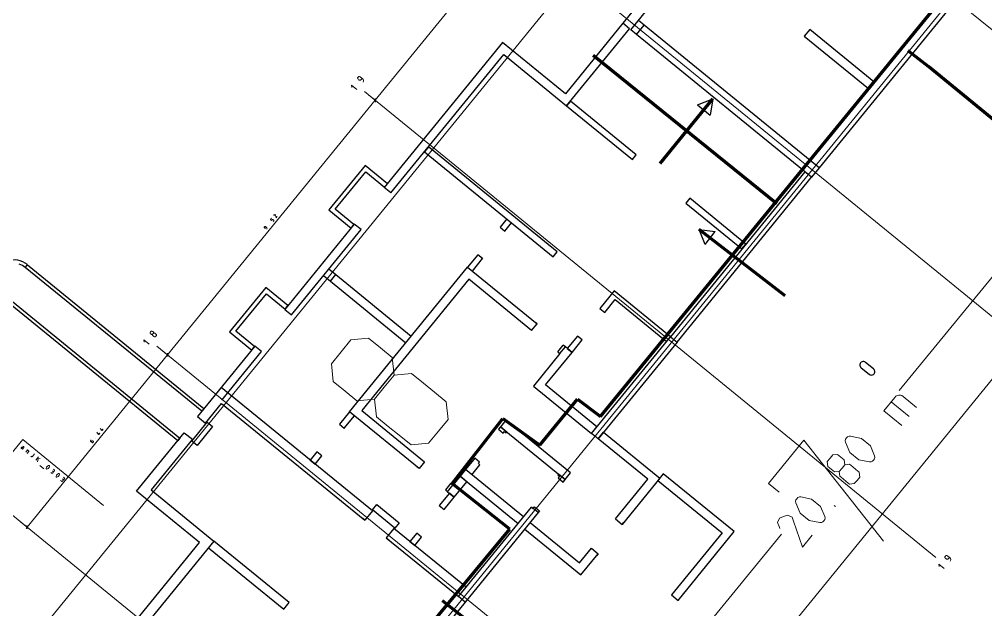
# Model space of a CAD drawing. Header units: metres. Extents: x 2680829 to 2680940, y 1252358 to 1252483.
# Drawn here: x 2680843.9 to 2680871.9, y 1252408.74 to 1252425.84 of the extents above; entities that cross this region are included whole.
import ezdxf

# ---------------------------------------------------------------- set-up
doc = ezdxf.new("R2010")
doc.units = ezdxf.units.M
doc.layers.add('bemassung', color=7, linetype='Continuous', lineweight=13)
doc.layers.add('etappierung', color=7, linetype='Continuous')
doc.layers.add('geometrie', color=7, linetype='Continuous')

msp = doc.modelspace()

# ---------------------------------------------------------------- linework, layer by layer
at = {"layer": 'bemassung'}
for p, q in [((2680853.702, 1252424.145), (2680853.718, 1252424.164)), ((2680853.718, 1252424.164), (2680853.734, 1252424.183)), ((2680853.734, 1252424.183), (2680853.762, 1252424.186)), ((2680853.762, 1252424.186), (2680853.781, 1252424.17)), ((2680853.781, 1252424.17), (2680853.833, 1252424.128)), ((2680853.533, 1252423.867), (2680853.527, 1252423.93)), ((2680853.527, 1252423.93), (2680853.683, 1252423.803)), ((2680853.705, 1252424.117), (2680853.702, 1252424.145)), ((2680853.724, 1252424.101), (2680853.705, 1252424.117)), ((2680853.742, 1252424.087), (2680853.724, 1252424.101)), ((2680853.751, 1252424.079), (2680853.742, 1252424.087)), ((2680853.763, 1252424.076), (2680853.751, 1252424.079)), ((2680853.774, 1252424.077), (2680853.763, 1252424.076)), ((2680853.786, 1252424.078), (2680853.774, 1252424.077)), ((2680853.797, 1252424.084), (2680853.786, 1252424.078)), ((2680853.805, 1252424.093), (2680853.797, 1252424.084)), ((2680853.833, 1252424.128), (2680853.805, 1252424.093)), ((2680853.833, 1252424.128), (2680853.865, 1252424.102)), ((2680853.876, 1252424.058), (2680853.86, 1252424.019)), ((2680853.865, 1252424.102), (2680853.876, 1252424.058)), ((2680851.206, 1252420.076), (2680851.178, 1252420.042)), ((2680851.178, 1252420.042), (2680851.212, 1252420.014)), ((2680851.212, 1252420.014), (2680851.226, 1252420.031)), ((2680851.226, 1252420.031), (2680851.23, 1252420.036)), ((2680851.23, 1252420.036), (2680851.235, 1252420.039)), ((2680851.235, 1252420.039), (2680851.241, 1252420.039)), ((2680851.241, 1252420.039), (2680851.246, 1252420.04)), ((2680851.246, 1252420.04), (2680851.252, 1252420.038)), ((2680851.252, 1252420.038), (2680851.257, 1252420.034)), ((2680851.268, 1252419.997), (2680851.254, 1252419.98)), ((2680851.257, 1252420.034), (2680851.265, 1252420.028)), ((2680851.265, 1252420.028), (2680851.27, 1252420.024)), ((2680851.272, 1252420.001), (2680851.268, 1252419.997)), ((2680851.27, 1252420.024), (2680851.272, 1252420.019)), ((2680851.272, 1252420.019), (2680851.273, 1252420.013)), ((2680851.274, 1252420.007), (2680851.272, 1252420.001)), ((2680851.273, 1252420.013), (2680851.274, 1252420.007)), ((2680851.277, 1252420.163), (2680851.283, 1252420.175)), ((2680851.282, 1252420.151), (2680851.277, 1252420.163)), ((2680851.284, 1252420.146), (2680851.282, 1252420.151)), ((2680851.283, 1252420.175), (2680851.294, 1252420.18)), ((2680851.294, 1252420.18), (2680851.306, 1252420.184)), ((2680851.306, 1252420.184), (2680851.318, 1252420.178)), ((2680851.318, 1252420.178), (2680851.322, 1252420.167)), ((2680851.322, 1252420.167), (2680851.347, 1252420.094)), ((2680851.347, 1252420.094), (2680851.375, 1252420.128)), ((2680850.999, 1252419.821), (2680851.006, 1252419.831)), ((2680851, 1252419.808), (2680850.999, 1252419.821)), ((2680851.009, 1252419.8), (2680851, 1252419.808)), ((2680851.006, 1252419.831), (2680851.014, 1252419.84)), ((2680851.018, 1252419.793), (2680851.009, 1252419.8)), ((2680851.014, 1252419.84), (2680851.028, 1252419.842)), ((2680851.022, 1252419.79), (2680851.018, 1252419.793)), ((2680851.028, 1252419.788), (2680851.022, 1252419.79)), ((2680851.028, 1252419.842), (2680851.037, 1252419.834)), ((2680851.034, 1252419.788), (2680851.028, 1252419.788)), ((2680851.039, 1252419.789), (2680851.034, 1252419.788)), ((2680851.037, 1252419.834), (2680851.062, 1252419.813)), ((2680851.045, 1252419.792), (2680851.039, 1252419.789)), ((2680851.048, 1252419.796), (2680851.045, 1252419.792)), ((2680851.062, 1252419.813), (2680851.048, 1252419.796)), ((2680851.062, 1252419.813), (2680851.078, 1252419.801)), ((2680851.083, 1252419.779), (2680851.075, 1252419.76)), ((2680851.078, 1252419.801), (2680851.083, 1252419.779)), ((2680851.161, 1252419.866), (2680851.157, 1252419.869)), ((2680847.704, 1252416.789), (2680847.689, 1252416.77)), ((2680847.689, 1252416.77), (2680847.691, 1252416.742)), ((2680847.691, 1252416.742), (2680847.711, 1252416.727)), ((2680847.72, 1252416.809), (2680847.704, 1252416.789)), ((2680847.711, 1252416.727), (2680847.73, 1252416.711)), ((2680847.748, 1252416.811), (2680847.72, 1252416.809)), ((2680847.73, 1252416.711), (2680847.758, 1252416.714)), ((2680847.767, 1252416.796), (2680847.748, 1252416.811)), ((2680847.773, 1252416.733), (2680847.758, 1252416.714)), ((2680847.758, 1252416.714), (2680847.761, 1252416.686)), ((2680847.761, 1252416.686), (2680847.78, 1252416.67)), ((2680847.786, 1252416.78), (2680847.767, 1252416.796)), ((2680847.789, 1252416.752), (2680847.773, 1252416.733)), ((2680847.78, 1252416.67), (2680847.797, 1252416.656)), ((2680847.789, 1252416.752), (2680847.786, 1252416.78)), ((2680847.817, 1252416.755), (2680847.789, 1252416.752)), ((2680847.797, 1252416.656), (2680847.816, 1252416.64)), ((2680847.816, 1252416.64), (2680847.845, 1252416.643)), ((2680847.836, 1252416.739), (2680847.817, 1252416.755)), ((2680847.854, 1252416.725), (2680847.836, 1252416.739)), ((2680847.845, 1252416.643), (2680847.86, 1252416.662)), ((2680847.873, 1252416.71), (2680847.854, 1252416.725)), ((2680847.86, 1252416.662), (2680847.876, 1252416.681)), ((2680847.876, 1252416.681), (2680847.873, 1252416.71)), ((2680854.015, 1252416.604), (2680853.506, 1252416.553)), ((2680854.361, 1252416.322), (2680854.015, 1252416.604)), ((2680847.52, 1252416.492), (2680847.513, 1252416.555)), ((2680847.513, 1252416.555), (2680847.669, 1252416.428)), ((2680853.506, 1252416.553), (2680853.224, 1252416.207)), ((2680854.707, 1252416.04), (2680854.361, 1252416.322)), ((2680853.224, 1252416.207), (2680852.942, 1252415.861)), ((2680854.758, 1252415.531), (2680854.707, 1252416.04)), ((2680852.942, 1252415.861), (2680852.994, 1252415.352)), ((2680854.758, 1252415.531), (2680854.476, 1252415.185)), ((2680855.267, 1252415.583), (2680854.758, 1252415.531)), ((2680855.613, 1252415.301), (2680855.267, 1252415.583)), ((2680852.994, 1252415.352), (2680853.339, 1252415.07)), ((2680855.926, 1252415.045), (2680855.613, 1252415.301)), ((2680853.339, 1252415.07), (2680853.685, 1252414.788)), ((2680854.476, 1252415.185), (2680854.194, 1252414.839)), ((2680856.272, 1252414.763), (2680855.926, 1252415.045)), ((2680869.267, 1252414.889), (2680869.295, 1252414.924)), ((2680869.295, 1252414.924), (2680869.336, 1252414.946)), ((2680869.336, 1252414.946), (2680869.38, 1252414.95)), ((2680869.38, 1252414.95), (2680869.425, 1252414.954)), ((2680869.425, 1252414.954), (2680869.469, 1252414.941)), ((2680869.469, 1252414.941), (2680869.503, 1252414.913)), ((2680853.685, 1252414.788), (2680854.194, 1252414.839)), ((2680854.194, 1252414.839), (2680854.246, 1252414.33)), ((2680856.324, 1252414.254), (2680856.272, 1252414.763)), ((2680868.946, 1252414.498), (2680869.267, 1252414.889)), ((2680869.681, 1252414.332), (2680869.16, 1252414.759)), ((2680869.503, 1252414.913), (2680869.894, 1252414.593)), ((2680869.467, 1252414.072), (2680868.946, 1252414.498)), ((2680854.246, 1252414.33), (2680854.592, 1252414.048)), ((2680856.042, 1252413.909), (2680856.324, 1252414.254)), ((2680846.152, 1252413.878), (2680846.197, 1252413.813)), ((2680846.197, 1252413.813), (2680846.231, 1252413.855)), ((2680846.204, 1252413.856), (2680846.238, 1252413.828)), ((2680846.245, 1252413.992), (2680846.29, 1252413.927)), ((2680846.29, 1252413.927), (2680846.324, 1252413.969)), ((2680846.297, 1252413.97), (2680846.331, 1252413.942)), ((2680854.592, 1252414.048), (2680854.905, 1252413.793)), ((2680855.76, 1252413.563), (2680856.042, 1252413.909)), ((2680845.965, 1252413.64), (2680845.972, 1252413.658)), ((2680845.97, 1252413.618), (2680845.965, 1252413.64)), ((2680845.986, 1252413.605), (2680845.97, 1252413.618)), ((2680845.986, 1252413.605), (2680845.999, 1252413.622)), ((2680846.011, 1252413.585), (2680845.986, 1252413.605)), ((2680845.999, 1252413.622), (2680846.003, 1252413.627)), ((2680846.003, 1252413.627), (2680846.008, 1252413.629)), ((2680846.008, 1252413.629), (2680846.014, 1252413.63)), ((2680846.02, 1252413.577), (2680846.011, 1252413.585)), ((2680846.014, 1252413.63), (2680846.02, 1252413.631)), ((2680846.02, 1252413.631), (2680846.026, 1252413.629)), ((2680846.034, 1252413.578), (2680846.02, 1252413.577)), ((2680846.026, 1252413.629), (2680846.03, 1252413.625)), ((2680846.03, 1252413.625), (2680846.038, 1252413.618)), ((2680846.042, 1252413.588), (2680846.034, 1252413.578)), ((2680846.038, 1252413.618), (2680846.048, 1252413.611)), ((2680846.049, 1252413.597), (2680846.042, 1252413.588)), ((2680846.048, 1252413.611), (2680846.049, 1252413.597)), ((2680846.121, 1252413.685), (2680846.117, 1252413.688)), ((2680854.905, 1252413.793), (2680855.251, 1252413.511)), ((2680855.251, 1252413.511), (2680855.76, 1252413.563)), ((2680865.604, 1252412.397), (2680866.625, 1252413.649)), ((2680866.625, 1252413.649), (2680868.933, 1252410.725)), ((2680867.84, 1252413.679), (2680867.83, 1252413.634)), ((2680867.83, 1252413.634), (2680867.84, 1252413.591)), ((2680867.868, 1252413.714), (2680867.84, 1252413.679)), ((2680867.84, 1252413.591), (2680867.962, 1252413.298)), ((2680867.896, 1252413.748), (2680867.868, 1252413.714)), ((2680867.938, 1252413.767), (2680867.896, 1252413.748)), ((2680867.982, 1252413.765), (2680867.938, 1252413.767)), ((2680868.294, 1252413.703), (2680867.982, 1252413.765)), ((2680868.555, 1252413.489), (2680868.294, 1252413.703)), ((2680843.954, 1252413.429), (2680843.962, 1252413.438)), ((2680843.956, 1252413.416), (2680843.954, 1252413.429)), ((2680843.965, 1252413.409), (2680843.956, 1252413.416)), ((2680843.962, 1252413.438), (2680843.969, 1252413.447)), ((2680843.991, 1252413.387), (2680843.965, 1252413.409)), ((2680843.969, 1252413.447), (2680843.982, 1252413.448)), ((2680843.982, 1252413.448), (2680843.991, 1252413.441)), ((2680843.991, 1252413.441), (2680844.017, 1252413.419)), ((2680844.03, 1252413.435), (2680843.991, 1252413.387)), ((2680844.006, 1252413.481), (2680844.027, 1252413.464)), ((2680844.027, 1252413.464), (2680844.032, 1252413.46)), ((2680844.034, 1252413.439), (2680844.03, 1252413.435)), ((2680844.032, 1252413.46), (2680844.034, 1252413.455)), ((2680844.034, 1252413.455), (2680844.035, 1252413.45)), ((2680844.036, 1252413.445), (2680844.034, 1252413.439)), ((2680844.035, 1252413.45), (2680844.036, 1252413.445)), ((2680844.093, 1252413.304), (2680844.145, 1252413.368)), ((2680844.174, 1252413.317), (2680844.135, 1252413.269)), ((2680844.145, 1252413.368), (2680844.172, 1252413.346)), ((2680844.172, 1252413.346), (2680844.176, 1252413.343)), ((2680844.178, 1252413.322), (2680844.174, 1252413.317)), ((2680844.176, 1252413.343), (2680844.178, 1252413.338)), ((2680844.178, 1252413.338), (2680844.179, 1252413.333)), ((2680844.18, 1252413.327), (2680844.178, 1252413.322)), ((2680844.179, 1252413.333), (2680844.18, 1252413.327)), ((2680844.286, 1252413.182), (2680844.347, 1252413.257)), ((2680867.608, 1252413.237), (2680867.466, 1252413.223)), ((2680867.704, 1252413.159), (2680867.608, 1252413.237)), ((2680867.962, 1252413.298), (2680868.223, 1252413.084)), ((2680868.677, 1252413.196), (2680868.555, 1252413.489)), ((2680844.237, 1252413.187), (2680844.247, 1252413.178)), ((2680844.247, 1252413.178), (2680844.253, 1252413.173)), ((2680844.253, 1252413.173), (2680844.26, 1252413.171)), ((2680844.26, 1252413.171), (2680844.268, 1252413.172)), ((2680844.268, 1252413.172), (2680844.275, 1252413.173)), ((2680844.275, 1252413.173), (2680844.282, 1252413.176)), ((2680844.282, 1252413.176), (2680844.286, 1252413.182)), ((2680844.381, 1252413.069), (2680844.459, 1252413.165)), ((2680844.512, 1252413.122), (2680844.411, 1252413.107)), ((2680844.434, 1252413.026), (2680844.449, 1252413.112)), ((2680867.388, 1252413.128), (2680867.309, 1252413.032)), ((2680867.309, 1252413.032), (2680867.323, 1252412.89)), ((2680867.466, 1252413.223), (2680867.388, 1252413.128)), ((2680867.8, 1252413.08), (2680867.704, 1252413.159)), ((2680867.814, 1252412.939), (2680867.8, 1252413.08)), ((2680868.223, 1252413.084), (2680868.535, 1252413.022)), ((2680868.535, 1252413.022), (2680868.579, 1252413.02)), ((2680868.579, 1252413.02), (2680868.621, 1252413.039)), ((2680868.621, 1252413.039), (2680868.649, 1252413.073)), ((2680868.649, 1252413.073), (2680868.677, 1252413.107)), ((2680868.688, 1252413.153), (2680868.677, 1252413.196)), ((2680868.677, 1252413.107), (2680868.688, 1252413.153)), ((2680844.499, 1252412.92), (2680844.616, 1252412.824)), ((2680844.691, 1252412.869), (2680844.684, 1252412.831)), ((2680844.684, 1252412.831), (2680844.684, 1252412.826)), ((2680844.684, 1252412.826), (2680844.686, 1252412.82)), ((2680844.686, 1252412.82), (2680844.69, 1252412.817)), ((2680844.69, 1252412.817), (2680844.694, 1252412.814)), ((2680844.717, 1252412.901), (2680844.691, 1252412.869)), ((2680844.694, 1252412.814), (2680844.7, 1252412.812)), ((2680844.7, 1252412.812), (2680844.705, 1252412.814)), ((2680844.705, 1252412.814), (2680844.741, 1252412.829)), ((2680844.753, 1252412.916), (2680844.717, 1252412.901)), ((2680844.741, 1252412.829), (2680844.767, 1252412.861)), ((2680844.759, 1252412.918), (2680844.753, 1252412.916)), ((2680844.764, 1252412.916), (2680844.759, 1252412.918)), ((2680844.768, 1252412.913), (2680844.764, 1252412.916)), ((2680844.767, 1252412.861), (2680844.775, 1252412.899)), ((2680844.773, 1252412.91), (2680844.768, 1252412.913)), ((2680844.775, 1252412.904), (2680844.773, 1252412.91)), ((2680844.775, 1252412.899), (2680844.775, 1252412.904)), ((2680844.834, 1252412.699), (2680844.813, 1252412.717)), ((2680844.84, 1252412.695), (2680844.834, 1252412.699)), ((2680844.847, 1252412.693), (2680844.84, 1252412.695)), ((2680844.854, 1252412.693), (2680844.847, 1252412.693)), ((2680844.862, 1252412.694), (2680844.854, 1252412.693)), ((2680844.868, 1252412.698), (2680844.862, 1252412.694)), ((2680844.867, 1252412.762), (2680844.878, 1252412.753)), ((2680844.873, 1252412.703), (2680844.868, 1252412.698)), ((2680844.882, 1252412.714), (2680844.873, 1252412.703)), ((2680844.89, 1252412.743), (2680844.878, 1252412.753)), ((2680844.878, 1252412.753), (2680844.883, 1252412.748)), ((2680844.886, 1252412.72), (2680844.882, 1252412.714)), ((2680844.883, 1252412.748), (2680844.887, 1252412.742)), ((2680844.888, 1252412.727), (2680844.886, 1252412.72)), ((2680844.887, 1252412.742), (2680844.888, 1252412.734)), ((2680844.888, 1252412.734), (2680844.888, 1252412.727)), ((2680844.907, 1252412.745), (2680844.89, 1252412.743)), ((2680844.891, 1252412.813), (2680844.913, 1252412.796)), ((2680844.916, 1252412.757), (2680844.907, 1252412.745)), ((2680844.913, 1252412.796), (2680844.924, 1252412.786)), ((2680844.926, 1252412.769), (2680844.916, 1252412.757)), ((2680844.924, 1252412.786), (2680844.926, 1252412.769)), ((2680845.042, 1252412.681), (2680845.006, 1252412.666)), ((2680845.047, 1252412.683), (2680845.042, 1252412.681)), ((2680845.052, 1252412.681), (2680845.047, 1252412.683)), ((2680845.057, 1252412.678), (2680845.052, 1252412.681)), ((2680845.061, 1252412.675), (2680845.057, 1252412.678)), ((2680867.323, 1252412.89), (2680867.419, 1252412.812)), ((2680867.419, 1252412.812), (2680867.515, 1252412.733)), ((2680867.515, 1252412.733), (2680867.656, 1252412.747)), ((2680867.735, 1252412.843), (2680867.656, 1252412.747)), ((2680867.656, 1252412.747), (2680867.671, 1252412.606)), ((2680867.814, 1252412.939), (2680867.735, 1252412.843)), ((2680867.955, 1252412.953), (2680867.814, 1252412.939)), ((2680868.051, 1252412.874), (2680867.955, 1252412.953)), ((2680868.138, 1252412.803), (2680868.051, 1252412.874)), ((2680868.234, 1252412.725), (2680868.138, 1252412.803)), ((2680868.248, 1252412.583), (2680868.234, 1252412.725)), ((2680844.979, 1252412.634), (2680844.972, 1252412.596)), ((2680844.972, 1252412.596), (2680844.972, 1252412.591)), ((2680844.972, 1252412.591), (2680844.974, 1252412.585)), ((2680844.974, 1252412.585), (2680844.978, 1252412.582)), ((2680844.978, 1252412.582), (2680844.982, 1252412.579)), ((2680845.006, 1252412.666), (2680844.979, 1252412.634)), ((2680844.982, 1252412.579), (2680844.988, 1252412.577)), ((2680844.988, 1252412.577), (2680844.993, 1252412.579)), ((2680844.993, 1252412.579), (2680845.029, 1252412.594)), ((2680845.029, 1252412.594), (2680845.055, 1252412.626)), ((2680845.055, 1252412.626), (2680845.063, 1252412.664)), ((2680845.063, 1252412.669), (2680845.061, 1252412.675)), ((2680845.063, 1252412.664), (2680845.063, 1252412.669)), ((2680845.122, 1252412.465), (2680845.101, 1252412.482)), ((2680845.128, 1252412.46), (2680845.122, 1252412.465)), ((2680845.135, 1252412.458), (2680845.128, 1252412.46)), ((2680845.142, 1252412.459), (2680845.135, 1252412.458)), ((2680845.15, 1252412.459), (2680845.142, 1252412.459)), ((2680845.156, 1252412.463), (2680845.15, 1252412.459)), ((2680845.155, 1252412.527), (2680845.166, 1252412.518)), ((2680845.161, 1252412.469), (2680845.156, 1252412.463)), ((2680845.17, 1252412.479), (2680845.161, 1252412.469)), ((2680845.178, 1252412.508), (2680845.166, 1252412.518)), ((2680845.166, 1252412.518), (2680845.171, 1252412.513)), ((2680845.174, 1252412.485), (2680845.17, 1252412.479)), ((2680845.171, 1252412.513), (2680845.175, 1252412.507)), ((2680845.177, 1252412.492), (2680845.174, 1252412.485)), ((2680845.175, 1252412.507), (2680845.176, 1252412.499)), ((2680845.176, 1252412.499), (2680845.177, 1252412.492)), ((2680845.195, 1252412.51), (2680845.178, 1252412.508)), ((2680845.179, 1252412.578), (2680845.201, 1252412.561)), ((2680845.205, 1252412.522), (2680845.195, 1252412.51)), ((2680845.201, 1252412.561), (2680845.212, 1252412.551)), ((2680845.214, 1252412.534), (2680845.205, 1252412.522)), ((2680845.212, 1252412.551), (2680845.214, 1252412.534)), ((2680865.917, 1252412.141), (2680865.604, 1252412.397)), ((2680867.671, 1252412.606), (2680867.766, 1252412.527)), ((2680867.766, 1252412.527), (2680867.853, 1252412.456)), ((2680867.853, 1252412.456), (2680867.949, 1252412.377)), ((2680868.091, 1252412.391), (2680868.169, 1252412.487)), ((2680868.169, 1252412.487), (2680868.248, 1252412.583)), ((2680867.949, 1252412.377), (2680868.091, 1252412.391)), ((2680866.4, 1252411.921), (2680866.389, 1252411.876)), ((2680866.389, 1252411.876), (2680866.4, 1252411.833)), ((2680866.427, 1252411.956), (2680866.4, 1252411.921)), ((2680866.455, 1252411.99), (2680866.427, 1252411.956)), ((2680866.498, 1252412.009), (2680866.455, 1252411.99)), ((2680866.542, 1252412.007), (2680866.498, 1252412.009)), ((2680866.854, 1252411.945), (2680866.542, 1252412.007)), ((2680867.114, 1252411.731), (2680866.854, 1252411.945)), ((2680866.4, 1252411.833), (2680866.522, 1252411.54)), ((2680867.237, 1252411.438), (2680867.114, 1252411.731)), ((2680867.547, 1252411.728), (2680867.503, 1252411.763)), ((2680865.867, 1252411.264), (2680865.926, 1252411.394)), ((2680865.926, 1252411.394), (2680866.042, 1252411.437)), ((2680866.042, 1252411.437), (2680866.158, 1252411.481)), ((2680866.158, 1252411.481), (2680866.287, 1252411.423)), ((2680866.287, 1252411.423), (2680866.331, 1252411.307)), ((2680866.331, 1252411.307), (2680866.586, 1252410.556)), ((2680866.522, 1252411.54), (2680866.782, 1252411.326)), ((2680866.782, 1252411.326), (2680867.094, 1252411.264)), ((2680867.138, 1252411.262), (2680867.181, 1252411.281)), ((2680867.181, 1252411.281), (2680867.209, 1252411.315)), ((2680867.209, 1252411.315), (2680867.237, 1252411.35)), ((2680867.247, 1252411.395), (2680867.237, 1252411.438)), ((2680867.237, 1252411.35), (2680867.247, 1252411.395)), ((2680865.911, 1252411.148), (2680865.867, 1252411.264)), ((2680865.935, 1252411.089), (2680865.911, 1252411.148)), ((2680867.094, 1252411.264), (2680867.138, 1252411.262)), ((2680866.586, 1252410.556), (2680866.871, 1252410.903)), ((2680870.713, 1252410.273), (2680870.729, 1252410.292)), ((2680870.716, 1252410.244), (2680870.713, 1252410.273)), ((2680870.735, 1252410.229), (2680870.716, 1252410.244)), ((2680870.729, 1252410.292), (2680870.744, 1252410.311)), ((2680870.753, 1252410.215), (2680870.735, 1252410.229)), ((2680870.744, 1252410.311), (2680870.773, 1252410.314)), ((2680870.762, 1252410.207), (2680870.753, 1252410.215)), ((2680870.774, 1252410.204), (2680870.762, 1252410.207)), ((2680870.773, 1252410.314), (2680870.792, 1252410.298)), ((2680870.785, 1252410.205), (2680870.774, 1252410.204)), ((2680870.797, 1252410.206), (2680870.785, 1252410.205)), ((2680870.792, 1252410.298), (2680870.844, 1252410.256)), ((2680870.808, 1252410.212), (2680870.797, 1252410.206)), ((2680870.815, 1252410.221), (2680870.808, 1252410.212)), ((2680870.844, 1252410.256), (2680870.815, 1252410.221)), ((2680870.844, 1252410.256), (2680870.876, 1252410.23)), ((2680870.887, 1252410.185), (2680870.871, 1252410.147)), ((2680870.876, 1252410.23), (2680870.887, 1252410.185)), ((2680870.544, 1252409.995), (2680870.538, 1252410.058)), ((2680870.538, 1252410.058), (2680870.694, 1252409.93))]:
    msp.add_line(p, q, dxfattribs=at)
at = {"layer": 'bemassung', "color": 1, "lineweight": 18}
for p, q in [((2680874.253, 1252421.024), (2680869.388, 1252415.087)), ((2680861.113, 1252404.989), (2680865.978, 1252410.926))]:
    msp.add_line(p, q, dxfattribs=at)
at = {"layer": 'etappierung', "color": 5, "lineweight": 9}
for p, q in [((2680837.655, 1252399.735), (2680898.106, 1252473.863)), ((2680844.549, 1252394.113), (2680905, 1252468.24)), ((2680850.65, 1252389.138), (2680911.1, 1252463.266)), ((2680862.039, 1252433.724), (2680878.585, 1252420.231)), ((2680857.971, 1252428.735), (2680874.517, 1252415.242)), ((2680853.902, 1252423.747), (2680870.449, 1252410.253)), ((2680847.889, 1252416.372), (2680864.435, 1252402.879)), ((2680839.119, 1252415.218), (2680860.367, 1252397.89))]:
    msp.add_line(p, q, dxfattribs=at)
at = {"layer": 'etappierung', "color": 5, "lineweight": 5}
for p, q in [((2680854.212, 1252423.494), (2680858.28, 1252428.482)), ((2680854.232, 1252423.478), (2680854.019, 1252423.652)), ((2680848.199, 1252416.119), (2680854.212, 1252423.494)), ((2680854.181, 1252423.455), (2680854.212, 1252423.494)), ((2680854.207, 1252423.544), (2680854.217, 1252423.444)), ((2680854.212, 1252423.494), (2680854.244, 1252423.533)), ((2680844.13, 1252411.131), (2680848.199, 1252416.119)), ((2680848.218, 1252416.104), (2680848.005, 1252416.277)), ((2680848.167, 1252416.081), (2680848.199, 1252416.119)), ((2680848.193, 1252416.169), (2680848.204, 1252416.07)), ((2680848.199, 1252416.119), (2680848.23, 1252416.158)), ((2680843.937, 1252411.289), (2680844.15, 1252411.115)), ((2680844.099, 1252411.092), (2680844.13, 1252411.131)), ((2680844.135, 1252411.081), (2680844.125, 1252411.181))]:
    msp.add_line(p, q, dxfattribs=at)
at = {"layer": 'etappierung', "color": 5, "lineweight": 120}
for p, q in [((2680860.739, 1252414.333), (2680872.285, 1252428.46)), ((2680860.525, 1252424.799), (2680865.85, 1252420.504)), ((2680870.25, 1252424.465), (2680869.647, 1252424.928)), ((2680880.717, 1252415.88), (2680870.25, 1252424.465)), ((2680858.983, 1252413.504), (2680860.074, 1252414.842)), ((2680860.074, 1252414.842), (2680860.739, 1252414.333)), ((2680856.443, 1252412.398), (2680857.912, 1252414.28)), ((2680857.912, 1252414.28), (2680858.983, 1252413.504)), ((2680858.111, 1252411.07), (2680856.443, 1252412.398)), ((2680852.693, 1252404.547), (2680858.111, 1252411.07)), ((2680857.743, 1252407.753), (2680856.165, 1252409))]:
    msp.add_line(p, q, dxfattribs=at)
at = {"layer": 'etappierung', "color": 5, "lineweight": 211}
for p, q in [((2680862.464, 1252421.661), (2680863.994, 1252423.536)), ((2680866.09, 1252417.832), (2680863.592, 1252419.755))]:
    msp.add_line(p, q, dxfattribs=at)
at = {"layer": 'etappierung'}
for p, q in [((2680863.548, 1252423.366), (2680863.994, 1252423.536)), ((2680863.548, 1252423.366), (2680863.917, 1252423.065)), ((2680863.994, 1252423.536), (2680863.917, 1252423.065)), ((2680863.774, 1252419.315), (2680863.592, 1252419.755)), ((2680863.592, 1252419.755), (2680864.064, 1252419.692)), ((2680863.774, 1252419.315), (2680864.064, 1252419.692))]:
    msp.add_line(p, q, dxfattribs=at)
at = {"layer": 'etappierung', "color": 5, "lineweight": 0}
for p, q in [((2680844.007, 1252413.669), (2680843.66, 1252413.243)), ((2680846.345, 1252411.763), (2680844.007, 1252413.669))]:
    msp.add_line(p, q, dxfattribs=at)
at = {"layer": 'geometrie', "color": 7}
for p, q in [((2680861.617, 1252425.536), (2680863.692, 1252428.081)), ((2680863.27, 1252428.038), (2680861.385, 1252425.725)), ((2680870.698, 1252426.533), (2680866.804, 1252421.758)), ((2680871.19, 1252426.583), (2680867.075, 1252421.537)), ((2680861.385, 1252425.725), (2680859.72, 1252423.684)), ((2680859.756, 1252423.333), (2680861.578, 1252425.567)), ((2680861.578, 1252425.567), (2680861.385, 1252425.725)), ((2680861.78, 1252425.403), (2680862.001, 1252425.674)), ((2680862.001, 1252425.674), (2680861.838, 1252425.807)), ((2680867.075, 1252421.537), (2680862.001, 1252425.674)), ((2680861.78, 1252425.403), (2680861.617, 1252425.536)), ((2680866.854, 1252421.266), (2680861.78, 1252425.403)), ((2680866.798, 1252425.547), (2680866.641, 1252425.354)), ((2680866.641, 1252425.354), (2680868.5, 1252423.838)), ((2680868.658, 1252424.031), (2680866.798, 1252425.547)), ((2680857.9, 1252425.169), (2680854.473, 1252420.966)), ((2680859.72, 1252423.684), (2680857.9, 1252425.169)), ((2680854.666, 1252420.809), (2680857.935, 1252424.817)), ((2680857.935, 1252424.817), (2680859.756, 1252423.333)), ((2680859.87, 1252423.472), (2680859.756, 1252423.333)), ((2680859.756, 1252423.333), (2680861.661, 1252421.779)), ((2680861.775, 1252421.918), (2680859.87, 1252423.472)), ((2680855.753, 1252422.141), (2680855.639, 1252422.001)), ((2680855.639, 1252422.001), (2680859.365, 1252418.963)), ((2680859.479, 1252419.102), (2680855.753, 1252422.141)), ((2680861.661, 1252421.779), (2680861.775, 1252421.918)), ((2680853.921, 1252421.603), (2680852.873, 1252420.317)), ((2680853.056, 1252420.336), (2680853.94, 1252421.42)), ((2680854.564, 1252421.079), (2680853.921, 1252421.603)), ((2680853.94, 1252421.42), (2680854.482, 1252420.978)), ((2680866.66, 1252421.424), (2680862.765, 1252416.648)), ((2680866.854, 1252421.266), (2680866.66, 1252421.424)), ((2680867.075, 1252421.537), (2680866.854, 1252421.266)), ((2680854.482, 1252420.978), (2680854.564, 1252421.079)), ((2680862.959, 1252416.49), (2680866.854, 1252421.266)), ((2680854.666, 1252420.809), (2680854.473, 1252420.966)), ((2680863.324, 1252420.655), (2680863.211, 1252420.515)), ((2680863.211, 1252420.515), (2680864.837, 1252419.189)), ((2680864.951, 1252419.328), (2680863.324, 1252420.655)), ((2680852.873, 1252420.317), (2680853.516, 1252419.793)), ((2680853.598, 1252419.894), (2680853.056, 1252420.336)), ((2680858.025, 1252420.056), (2680857.832, 1252419.819)), ((2680853.607, 1252419.905), (2680851.592, 1252417.434)), ((2680851.786, 1252417.276), (2680853.801, 1252419.747)), ((2680853.516, 1252419.793), (2680853.598, 1252419.894)), ((2680853.801, 1252419.747), (2680853.607, 1252419.905)), ((2680857.832, 1252419.819), (2680857.972, 1252419.706)), ((2680857.972, 1252419.706), (2680858.165, 1252419.942)), ((2680857.972, 1252419.706), (2680857.984, 1252419.721)), ((2680864.837, 1252419.189), (2680864.951, 1252419.328)), ((2680857.182, 1252419.022), (2680856.888, 1252418.661)), ((2680857.027, 1252418.548), (2680857.321, 1252418.908)), ((2680857.321, 1252418.908), (2680857.182, 1252419.022)), ((2680857.321, 1252418.908), (2680857.309, 1252418.892)), ((2680859.365, 1252418.963), (2680859.479, 1252419.102)), ((2680844.076, 1252418.656), (2680844.139, 1252418.733)), ((2680849.189, 1252414.487), (2680844.076, 1252418.656)), ((2680844.139, 1252418.733), (2680849.252, 1252414.564)), ((2680852.872, 1252418.609), (2680853.074, 1252418.444)), ((2680853.471, 1252414.471), (2680856.888, 1252418.661)), ((2680856.888, 1252418.661), (2680858.902, 1252417.019)), ((2680856.888, 1252418.661), (2680857.027, 1252418.548)), ((2680852.714, 1252418.415), (2680852.916, 1252418.251)), ((2680852.916, 1252418.251), (2680853.074, 1252418.444)), ((2680853.074, 1252418.444), (2680855.258, 1252416.663)), ((2680856.924, 1252418.31), (2680853.822, 1252414.506)), ((2680858.744, 1252416.825), (2680856.924, 1252418.31)), ((2680851.041, 1252418.071), (2680849.992, 1252416.785)), ((2680851.684, 1252417.546), (2680851.041, 1252418.071)), ((2680852.916, 1252418.251), (2680855.1, 1252416.469)), ((2680848.494, 1252413.635), (2680843.381, 1252417.804)), ((2680843.444, 1252417.881), (2680848.557, 1252413.712)), ((2680850.175, 1252416.803), (2680851.059, 1252417.888)), ((2680851.059, 1252417.888), (2680851.602, 1252417.446)), ((2680861.139, 1252417.975), (2680860.722, 1252417.463)), ((2680860.861, 1252417.35), (2680861.164, 1252417.721)), ((2680862.765, 1252416.648), (2680861.139, 1252417.975)), ((2680861.164, 1252417.721), (2680862.652, 1252416.508)), ((2680851.602, 1252417.446), (2680851.684, 1252417.546)), ((2680860.722, 1252417.463), (2680860.734, 1252417.479)), ((2680860.722, 1252417.463), (2680860.861, 1252417.35)), ((2680851.592, 1252417.434), (2680851.786, 1252417.276)), ((2680858.744, 1252416.825), (2680858.902, 1252417.019)), ((2680858.902, 1252417.019), (2680858.84, 1252417.07)), ((2680849.992, 1252416.785), (2680850.635, 1252416.261)), ((2680850.717, 1252416.361), (2680850.175, 1252416.803)), ((2680860.071, 1252416.665), (2680859.777, 1252416.305)), ((2680860.071, 1252416.665), (2680860.058, 1252416.65)), ((2680860.211, 1252416.552), (2680860.071, 1252416.665)), ((2680860.479, 1252413.844), (2680862.765, 1252416.648)), ((2680862.652, 1252416.508), (2680862.765, 1252416.648)), ((2680862.765, 1252416.648), (2680862.959, 1252416.49)), ((2680850.727, 1252416.373), (2680849.577, 1252414.963)), ((2680850.635, 1252416.261), (2680850.717, 1252416.361)), ((2680850.92, 1252416.215), (2680850.727, 1252416.373)), ((2680859.503, 1252416.206), (2680859.661, 1252416.4)), ((2680859.565, 1252416.156), (2680859.723, 1252416.349)), ((2680859.723, 1252416.349), (2680859.661, 1252416.4)), ((2680859.917, 1252416.191), (2680859.723, 1252416.349)), ((2680859.917, 1252416.191), (2680860.211, 1252416.552)), ((2680862.959, 1252416.49), (2680860.672, 1252413.686)), ((2680849.771, 1252414.805), (2680850.92, 1252416.215)), ((2680859.565, 1252416.156), (2680858.798, 1252415.215)), ((2680859.149, 1252415.25), (2680859.917, 1252416.191)), ((2680859.503, 1252416.206), (2680859.565, 1252416.156)), ((2680859.777, 1252416.305), (2680859.917, 1252416.191)), ((2680868.647, 1252415.715), (2680868.414, 1252415.904)), ((2680868.288, 1252415.749), (2680868.52, 1252415.56)), ((2680858.798, 1252415.215), (2680860.479, 1252413.844)), ((2680860.637, 1252414.037), (2680859.149, 1252415.25)), ((2680849.751, 1252415.176), (2680849.062, 1252414.332)), ((2680854.135, 1252411.601), (2680849.751, 1252415.176)), ((2680849.295, 1252414.142), (2680849.762, 1252414.715)), ((2680849.762, 1252414.715), (2680853.914, 1252411.33)), ((2680849.252, 1252414.564), (2680849.189, 1252414.487)), ((2680853.471, 1252414.471), (2680853.177, 1252414.11)), ((2680853.316, 1252413.997), (2680853.61, 1252414.357)), ((2680855.485, 1252412.828), (2680853.471, 1252414.471)), ((2680853.822, 1252414.506), (2680855.642, 1252413.022)), ((2680848.9, 1252413.626), (2680849.342, 1252414.168)), ((2680849.062, 1252414.332), (2680849.295, 1252414.142)), ((2680849.342, 1252414.168), (2680849.497, 1252414.042)), ((2680853.177, 1252414.11), (2680853.316, 1252413.997)), ((2680857.995, 1252414.231), (2680857.838, 1252414.037)), ((2680859.87, 1252412.702), (2680857.995, 1252414.231)), ((2680847.3, 1252412.17), (2680848.683, 1252413.867)), ((2680848.683, 1252413.867), (2680848.916, 1252413.677)), ((2680849.497, 1252414.042), (2680849.054, 1252413.5)), ((2680853.316, 1252413.997), (2680853.329, 1252414.012)), ((2680857.819, 1252414.014), (2680857.781, 1252413.967)), ((2680857.781, 1252413.967), (2680857.92, 1252413.854)), ((2680857.838, 1252414.037), (2680857.819, 1252414.014)), ((2680857.838, 1252414.037), (2680859.712, 1252412.508)), ((2680858.023, 1252413.886), (2680857.838, 1252414.037)), ((2680857.92, 1252413.854), (2680857.958, 1252413.9)), ((2680857.958, 1252413.9), (2680858.005, 1252413.862)), ((2680858.005, 1252413.862), (2680858.023, 1252413.886)), ((2680860.479, 1252413.844), (2680860.637, 1252414.037)), ((2680860.672, 1252413.686), (2680860.479, 1252413.844)), ((2680860.672, 1252413.686), (2680860.83, 1252413.88)), ((2680860.83, 1252413.88), (2680862.457, 1252412.553)), ((2680848.916, 1252413.677), (2680847.722, 1252412.213)), ((2680848.557, 1252413.712), (2680848.494, 1252413.635)), ((2680849.054, 1252413.5), (2680848.9, 1252413.626)), ((2680862.105, 1252412.517), (2680860.672, 1252413.686)), ((2680852.526, 1252413.313), (2680852.33, 1252413.072)), ((2680852.666, 1252413.199), (2680852.526, 1252413.313)), ((2680852.33, 1252413.072), (2680852.47, 1252412.959)), ((2680852.47, 1252412.959), (2680852.666, 1252413.199)), ((2680852.666, 1252413.199), (2680852.653, 1252413.183)), ((2680855.642, 1252413.022), (2680855.485, 1252412.828)), ((2680857.061, 1252413.084), (2680856.827, 1252412.798)), ((2680857.098, 1252413.131), (2680857.061, 1252413.084)), ((2680857.238, 1252413.017), (2680857.098, 1252413.131)), ((2680857.2, 1252412.971), (2680857.238, 1252413.017)), ((2680857.246, 1252412.933), (2680857.2, 1252412.971)), ((2680855.485, 1252412.828), (2680855.423, 1252412.879)), ((2680856.827, 1252412.798), (2680856.669, 1252412.604)), ((2680858.508, 1252411.427), (2680856.827, 1252412.798)), ((2680857.013, 1252412.646), (2680857.246, 1252412.933)), ((2680859.712, 1252412.508), (2680859.87, 1252412.702)), ((2680862.558, 1252412.677), (2680862.4, 1252412.483)), ((2680864.611, 1252411.003), (2680862.558, 1252412.677)), ((2680856.402, 1252412.403), (2680856.244, 1252412.209)), ((2680856.464, 1252412.352), (2680856.402, 1252412.403)), ((2680856.669, 1252412.604), (2680856.464, 1252412.352)), ((2680856.499, 1252412.001), (2680856.863, 1252412.446)), ((2680856.669, 1252412.604), (2680858.35, 1252411.233)), ((2680856.863, 1252412.446), (2680856.669, 1252412.604)), ((2680859.518, 1252412.666), (2680859.5, 1252412.643)), ((2680859.5, 1252412.643), (2680859.546, 1252412.605)), ((2680859.546, 1252412.605), (2680859.508, 1252412.559)), ((2680859.508, 1252412.559), (2680859.655, 1252412.439)), ((2680859.712, 1252412.508), (2680859.518, 1252412.666)), ((2680859.655, 1252412.439), (2680859.693, 1252412.485)), ((2680859.693, 1252412.485), (2680859.712, 1252412.508)), ((2680861.171, 1252411.371), (2680862.105, 1252412.517)), ((2680862.457, 1252412.553), (2680861.364, 1252411.213)), ((2680862.4, 1252412.483), (2680864.259, 1252410.967)), ((2680849.12, 1252410.686), (2680847.3, 1252412.17)), ((2680847.722, 1252412.213), (2680849.542, 1252410.729)), ((2680856.244, 1252412.209), (2680856.306, 1252412.159)), ((2680856.306, 1252412.159), (2680856.464, 1252412.352)), ((2680856.306, 1252412.159), (2680856.499, 1252412.001)), ((2680856.36, 1252412.114), (2680856.066, 1252411.754)), ((2680856.206, 1252411.641), (2680856.499, 1252412.001)), ((2680856.499, 1252412.001), (2680856.36, 1252412.114)), ((2680854.135, 1252411.601), (2680853.914, 1252411.33)), ((2680854.132, 1252411.629), (2680854.259, 1252411.784)), ((2680854.783, 1252411.098), (2680854.132, 1252411.629)), ((2680854.259, 1252411.784), (2680854.909, 1252411.253)), ((2680856.066, 1252411.754), (2680856.079, 1252411.77)), ((2680856.066, 1252411.754), (2680856.206, 1252411.641)), ((2680856.625, 1252409.119), (2680858.741, 1252411.714)), ((2680858.741, 1252411.714), (2680858.788, 1252411.676)), ((2680858.935, 1252411.556), (2680858.741, 1252411.714)), ((2680858.788, 1252411.676), (2680858.826, 1252411.722)), ((2680858.826, 1252411.722), (2680858.973, 1252411.602)), ((2680858.973, 1252411.602), (2680858.935, 1252411.556)), ((2680853.914, 1252411.33), (2680853.841, 1252411.39)), ((2680858.935, 1252411.556), (2680856.819, 1252408.961)), ((2680861.171, 1252411.371), (2680861.364, 1252411.213)), ((2680854.755, 1252411.095), (2680854.534, 1252410.824)), ((2680856.846, 1252409.39), (2680854.755, 1252411.095)), ((2680854.909, 1252411.253), (2680854.783, 1252411.098)), ((2680858.544, 1252411.075), (2680860.17, 1252409.749)), ((2680858.701, 1252411.269), (2680860.134, 1252410.1)), ((2680861.364, 1252411.213), (2680861.415, 1252411.275)), ((2680862.987, 1252409.012), (2680864.611, 1252411.003)), ((2680849.542, 1252410.729), (2680847.499, 1252408.223)), ((2680851.719, 1252408.954), (2680849.542, 1252410.729)), ((2680854.534, 1252410.824), (2680854.607, 1252410.764)), ((2680854.534, 1252410.824), (2680856.625, 1252409.119)), ((2680855.416, 1252410.956), (2680855.22, 1252410.716)), ((2680855.359, 1252410.603), (2680855.555, 1252410.843)), ((2680855.416, 1252410.956), (2680855.403, 1252410.941)), ((2680855.555, 1252410.843), (2680855.416, 1252410.956)), ((2680864.259, 1252410.967), (2680862.794, 1252409.17)), ((2680847.266, 1252408.412), (2680849.12, 1252410.686)), ((2680849.384, 1252410.535), (2680851.561, 1252408.76)), ((2680855.22, 1252410.716), (2680855.359, 1252410.603)), ((2680860.134, 1252410.1), (2680860.476, 1252410.519)), ((2680860.476, 1252410.519), (2680860.669, 1252410.361)), ((2680860.17, 1252409.749), (2680860.669, 1252410.361)), ((2680860.669, 1252410.361), (2680860.619, 1252410.299)), ((2680856.625, 1252409.119), (2680856.846, 1252409.39)), ((2680856.548, 1252409.182), (2680852.685, 1252404.445)), ((2680856.819, 1252408.961), (2680856.625, 1252409.119)), ((2680862.794, 1252409.17), (2680862.987, 1252409.012)), ((2680851.561, 1252408.76), (2680851.719, 1252408.954)), ((2680856.819, 1252408.961), (2680852.956, 1252404.224))]:
    msp.add_line(p, q, dxfattribs=at)
for centre, radius, start, end in [((2680843.76, 1252418.269), 0.6, 50.8014, 230.8049), ((2680843.76, 1252418.268), 0.5, 50.8019, 73.283), ((2680868.351, 1252415.827), 0.0999, 50.7682, 230.8381), ((2680868.584, 1252415.637), 0.0999, 230.7679, 50.8385)]:
    msp.add_arc(centre, radius, start, end, dxfattribs=at)

doc.saveas('drawing.dxf')
